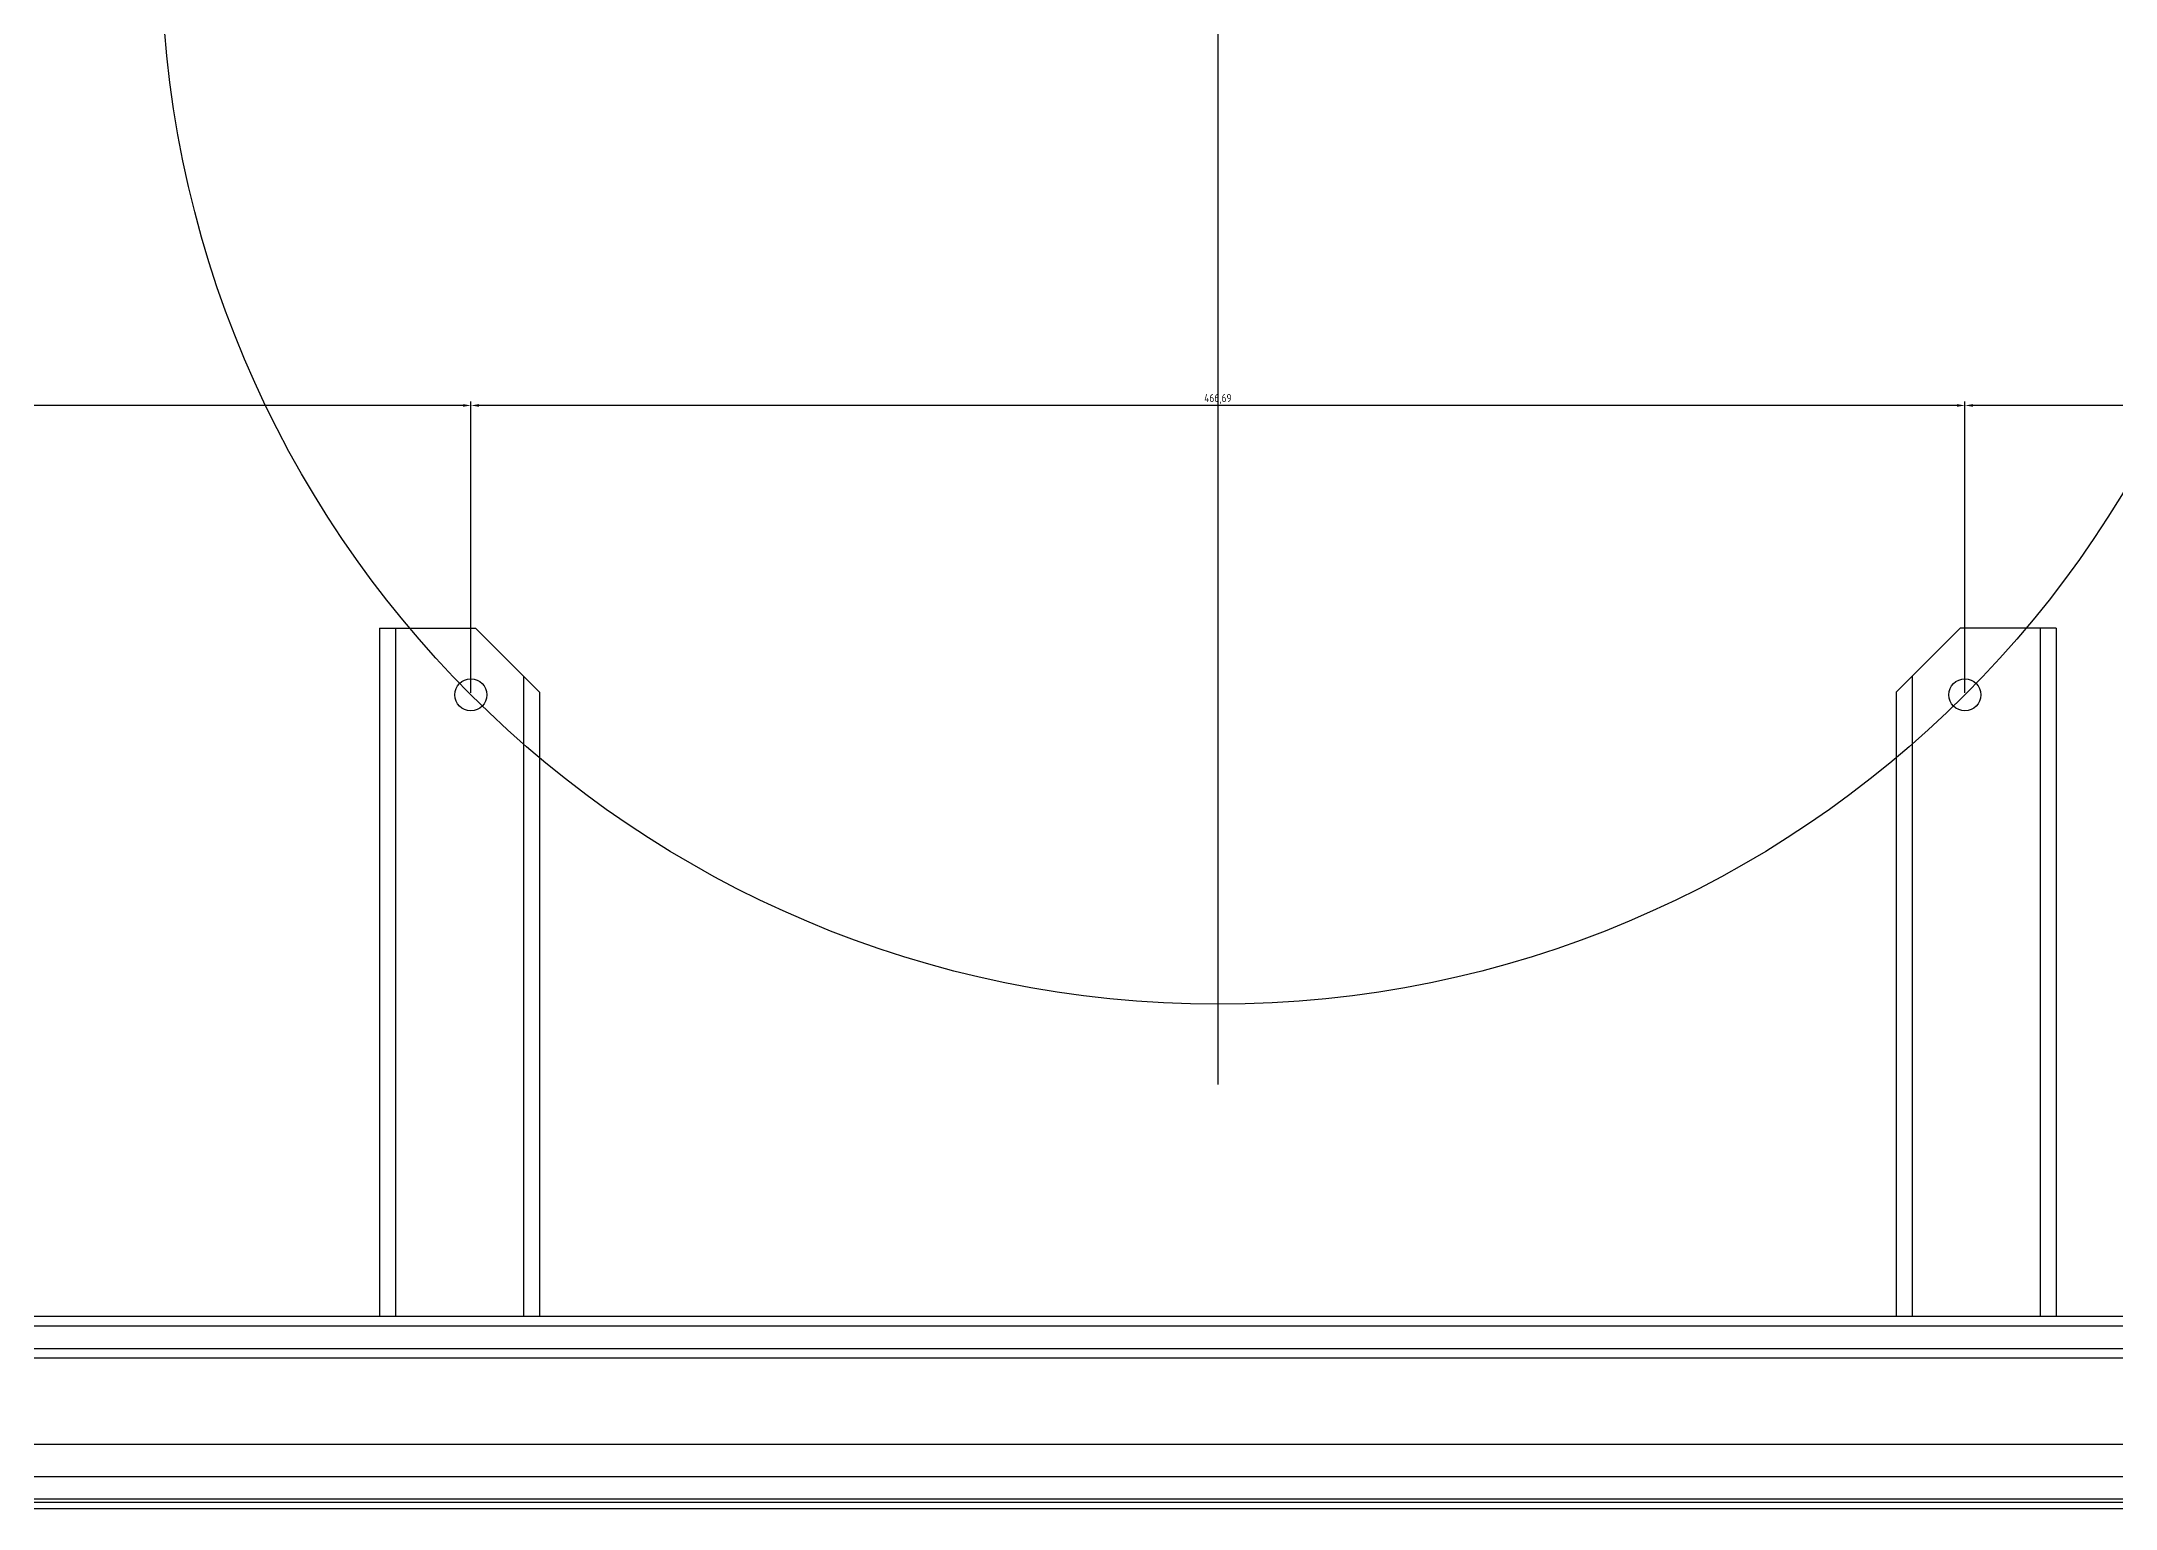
# Model space of a CAD drawing. Extents: x 758840 to 1108724, y -102573 to 143521.
# Drawn here: x 854148 to 854796, y 121813 to 122271 of the extents above; entities that cross this region are included whole.
import ezdxf

# ---------------------------------------------------------------- set-up
doc = ezdxf.new("R2010")
doc.units = 0
doc.header["$LTSCALE"] = 1000
doc.header["$MEASUREMENT"] = 0
for name, color, linetype in [('GEN-DC 中心线', 8, 'Continuous'), ('GEN-DC 虚线', 8, 'Continuous'), ('室外柴油发电-2层', 241, 'Continuous')]:
    doc.layers.add(name, color=color, linetype=linetype)
doc.layers.add('GEN-DC 标注', color=8, linetype='Continuous', lineweight=0)
doc.styles.add('$0$ARCH-DC$0$STANDARD', font='gbenor.shx', dxfattribs={"bigfont": 'gbcbig.shx'})
doc.dimstyles.new('$0$ARCH-DC$0$ISO-25', dxfattribs={"dimtxt": 2.5, "dimasz": 2.5, "dimexe": 1.25, "dimexo": 0.625, "dimtad": 1, "dimtxsty": '$0$ARCH-DC$0$STANDARD', "dimcen": 2.5, "dimadec": 0, "dimazin": 0, "dimtfac": 1, "dimtmove": 0, "dimatfit": 3, "dimfxl": 1, "dimarcsym": 0})

# ---------------------------------------------------------------- blocks, each defined once
blk = doc.blocks.new('*D552')
at = {"layer": 'Defpoints', "color": 0, "transparency": 16777216}
for p in [(8430853.96, -3628099.34), (8430853.96, -3628189.75), (8431507.27, -3628189.75)]:
    blk.add_point(p, dxfattribs=at)
at = {"layer": 'GEN-DC 标注', "color": 0, "lineweight": -2, "transparency": 16777216}
for p, q in [((8430853.96, -3628189.12), (8430853.96, -3628098.09)), ((8431504.77, -3628099.34), (8430856.46, -3628099.34)), ((8431507.27, -3628189.12), (8431507.27, -3628098.09))]:
    blk.add_line(p, q, dxfattribs=at)
at = {"layer": 'GEN-DC 标注', "color": 0, "transparency": 16777216}
for points in [[(8430856.46, -3628098.93), (8430856.46, -3628099.76), (8430853.96, -3628099.34)], [(8431504.77, -3628098.93), (8431504.77, -3628099.76), (8431507.27, -3628099.34)]]:
    blk.add_solid(points, dxfattribs=at)
at = {"layer": 'GEN-DC 标注', "color": 0, "transparency": 16777216, "insert": (8431180.61, -3628097.31), "char_height": 2.5, "attachment_point": 5, "style": '$0$ARCH-DC$0$STANDARD'}
blk.add_mtext('653,31', dxfattribs=at)
blk = doc.blocks.new('*D553')
at = {"layer": 'Defpoints', "color": 0, "transparency": 16777216}
for p in [(8430387.27, -3628099.34), (8430387.27, -3628189.75), (8430853.96, -3628189.75)]:
    blk.add_point(p, dxfattribs=at)
at = {"layer": 'GEN-DC 标注', "color": 0, "lineweight": -2, "transparency": 16777216}
for p, q in [((8430387.27, -3628189.12), (8430387.27, -3628098.09)), ((8430851.46, -3628099.34), (8430389.77, -3628099.34)), ((8430853.96, -3628189.12), (8430853.96, -3628098.09))]:
    blk.add_line(p, q, dxfattribs=at)
at = {"layer": 'GEN-DC 标注', "color": 0, "transparency": 16777216}
for points in [[(8430389.77, -3628098.93), (8430389.77, -3628099.76), (8430387.27, -3628099.34)], [(8430851.46, -3628098.93), (8430851.46, -3628099.76), (8430853.96, -3628099.34)]]:
    blk.add_solid(points, dxfattribs=at)
at = {"layer": 'GEN-DC 标注', "color": 0, "transparency": 16777216, "insert": (8430620.61, -3628097.31), "char_height": 2.5, "attachment_point": 5, "style": '$0$ARCH-DC$0$STANDARD'}
blk.add_mtext('466,69', dxfattribs=at)
blk = doc.blocks.new('*D554')
at = {"layer": 'Defpoints', "color": 0, "transparency": 16777216}
for p in [(8429734.21, -3628099.34), (8429734.21, -3628189.75), (8430387.27, -3628189.75)]:
    blk.add_point(p, dxfattribs=at)
at = {"layer": 'GEN-DC 标注', "color": 0, "lineweight": -2, "transparency": 16777216}
for p, q in [((8429734.21, -3628189.12), (8429734.21, -3628098.09)), ((8430384.77, -3628099.34), (8429736.71, -3628099.34)), ((8430387.27, -3628189.12), (8430387.27, -3628098.09))]:
    blk.add_line(p, q, dxfattribs=at)
at = {"layer": 'GEN-DC 标注', "color": 0, "transparency": 16777216}
for points in [[(8429736.71, -3628098.93), (8429736.71, -3628099.76), (8429734.21, -3628099.34)], [(8430384.77, -3628098.93), (8430384.77, -3628099.76), (8430387.27, -3628099.34)]]:
    blk.add_solid(points, dxfattribs=at)
at = {"layer": 'GEN-DC 标注', "color": 0, "transparency": 16777216, "insert": (8430060.74, -3628097.31), "char_height": 2.5, "attachment_point": 5, "style": '$0$ARCH-DC$0$STANDARD'}
blk.add_mtext('653,05', dxfattribs=at)
blk = doc.blocks.new('柴发假负载')
at = {"lineweight": 30}
for p, q in [((8430358.731, -3628168.904), (8430358.731, -3628383.904)), ((8430358.731, -3628168.904), (8430388.731, -3628168.904)), ((8430363.731, -3628168.904), (8430363.731, -3628383.904)), ((8430388.731, -3628168.904), (8430408.731, -3628188.904)), ((8430852.492, -3628168.904), (8430832.492, -3628188.904)), ((8430882.492, -3628168.904), (8430852.492, -3628168.904)), ((8430877.492, -3628168.904), (8430877.492, -3628383.904)), ((8430882.492, -3628168.904), (8430882.492, -3628383.904)), ((8430403.731, -3628183.904), (8430403.731, -3628383.904)), ((8430403.731, -3628183.904), (8430403.731, -3628383.904)), ((8430837.492, -3628183.904), (8430837.492, -3628383.904)), ((8430837.492, -3628183.904), (8430837.492, -3628383.904)), ((8430408.731, -3628188.904), (8430408.731, -3628383.904)), ((8430832.492, -3628188.904), (8430832.492, -3628383.904))]:
    blk.add_line(p, q, dxfattribs=at)
at = {"color": 2, "lineweight": 30}
for p, q in [((8428970.612, -3628393.904), (8432270.612, -3628393.904)), ((8432270.612, -3628396.904), (8428970.612, -3628396.904)), ((8428970.612, -3628433.904), (8432270.612, -3628433.904))]:
    blk.add_line(p, q, dxfattribs=at)
blk.add_lwpolyline([(8432270.612, -3628383.904), (8428970.612, -3628383.904), (8428970.612, -3628443.904), (8432270.612, -3628443.904)], close=True)
at = {"color": 3}
for points in [[(8430090.612, -3628443.904), (8431150.612, -3628443.904), (8431150.612, -3628423.904), (8430090.612, -3628423.904)], [(8430092.612, -3628441.904), (8431148.612, -3628441.904), (8431148.612, -3628423.904), (8430092.612, -3628423.904)]]:
    blk.add_lwpolyline(points, close=True, dxfattribs=at)
for centre in [(8430387.266, -3628189.749), (8430853.957, -3628189.749)]:
    blk.add_circle(centre, 5)
at = {"layer": 'GEN-DC 中心线'}
blk.add_line((8430620.612, -3627601.404), (8430620.612, -3628311.404), dxfattribs=at)
blk.add_circle((8430620.612, -3627956.404), 330, dxfattribs=at)
at = {"layer": 'GEN-DC 虚线'}
for p, q in [((8432270.612, -3628386.904), (8428970.612, -3628386.904)), ((8428970.612, -3628440.904), (8432270.612, -3628440.904))]:
    blk.add_line(p, q, dxfattribs=at)
blk.add_lwpolyline([(8432270.612, -3628383.904), (8428970.612, -3628383.904), (8428970.612, -3628443.904), (8432270.612, -3628443.904)], close=True, dxfattribs=at)
at = {"layer": 'GEN-DC 标注'}
for base, p1, p2, picture, middle in [((8429734.213, -3628099.342), (8430387.266, -3628189.749), (8429734.213, -3628189.749), '*D554', (8430060.74, -3628097.311)), ((8430387.266, -3628099.342), (8430853.957, -3628189.749), (8430387.266, -3628189.749), '*D553', (8430620.612, -3628097.311)), ((8430853.957, -3628099.342), (8431507.266, -3628189.749), (8430853.957, -3628189.749), '*D552', (8431180.612, -3628097.311))]:
    dim = blk.add_linear_dim(base=base, p1=p1, p2=p2, angle=180, dimstyle='$0$ARCH-DC$0$ISO-25', dxfattribs=at)
    dim.commit()
    dim.dimension.update_dxf_attribs({"geometry": picture, "text_midpoint": middle})

msp = doc.modelspace()

# ---------------------------------------------------------------- block references
at = {"layer": '室外柴油发电-2层'}
msp.add_blockref('柴发假负载', (-7576105, 3750256.89), dxfattribs=at)

doc.saveas('drawing.dxf')
